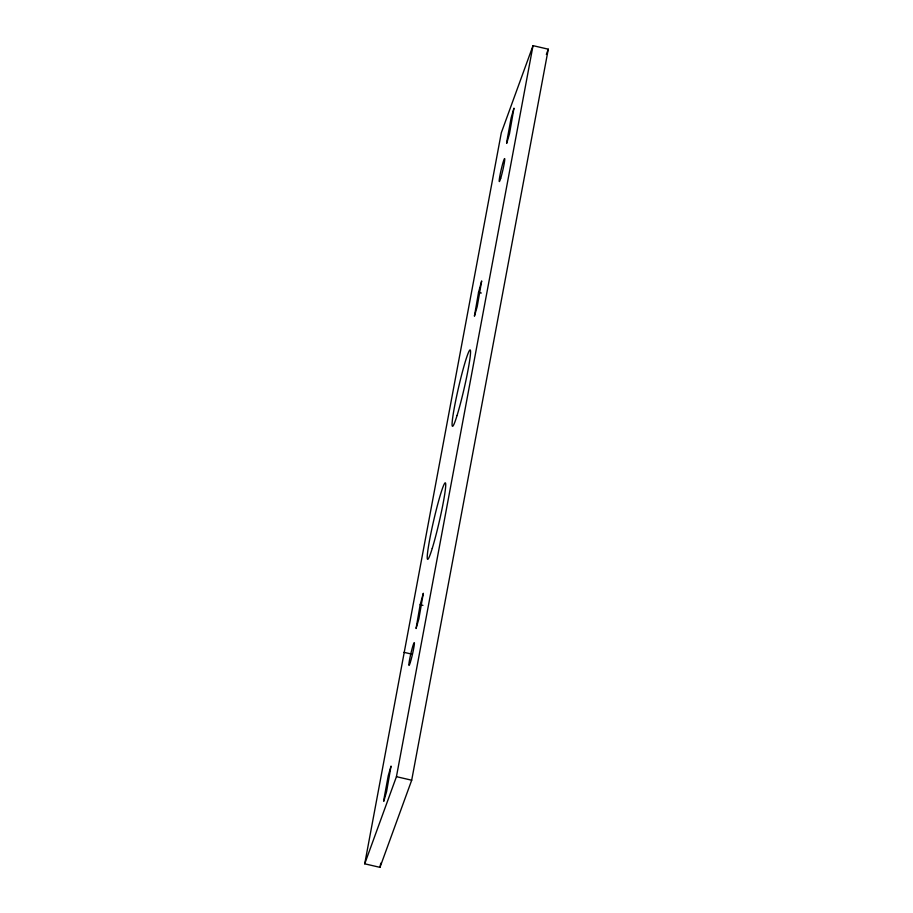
<?xml version="1.0" encoding="UTF-8"?>
<svg xmlns="http://www.w3.org/2000/svg" width="913" height="913" viewBox="0 0 913 913"><rect width="100%" height="100%" fill="white"/><g stroke="black" fill="none" stroke-linecap="round" stroke-linejoin="round"><path stroke-width="1.37" d="M364.721 863.812L501.305 132.796L533.021 45.65L548.279 49.188L411.695 780.204L379.979 867.35L364.721 863.812L396.436 776.678L533.021 45.65M420.174 604.726L416.066 628.521L418.839 618.934L423.324 593.29L420.174 604.726L422.947 605.365M478.538 292.377L474.418 316.183L477.202 306.585L481.676 280.942L478.538 292.377L481.311 293.027M379.979 867.35L380.767 863.15M546.351 54.46L548.279 49.188M403.991 652.327L411.626 654.096M396.436 776.678L411.695 780.204M383.734 800.267L383.78 801.317L386.564 791.719L391.038 766.075L388.265 775.662L383.734 800.267M506.658 142.348L506.704 143.387L509.477 133.8L513.962 108.156L511.177 117.743L506.658 142.348M410.359 662.256A11.778 0.856 -77 0 0 414.399 643.026A11.778 0.856 -77 0 0 410.108 657.006A11.778 0.856 -77 0 0 410.359 662.256M500.712 178.252A11.778 0.856 -77 0 0 504.752 159.022A11.778 0.856 -77 0 0 500.45 173.002A11.778 0.856 -77 0 0 500.712 178.252M432.248 548.382A39.259 2.842 -77 0 0 445.715 484.301A39.259 2.842 -77 0 0 431.404 530.887A39.259 2.842 -77 0 0 432.248 548.382M457.071 415.472A39.259 2.842 -77 0 0 470.549 351.391A39.259 2.842 -77 0 0 456.238 397.977A39.259 2.842 -77 0 0 457.071 415.472"/></g></svg>
